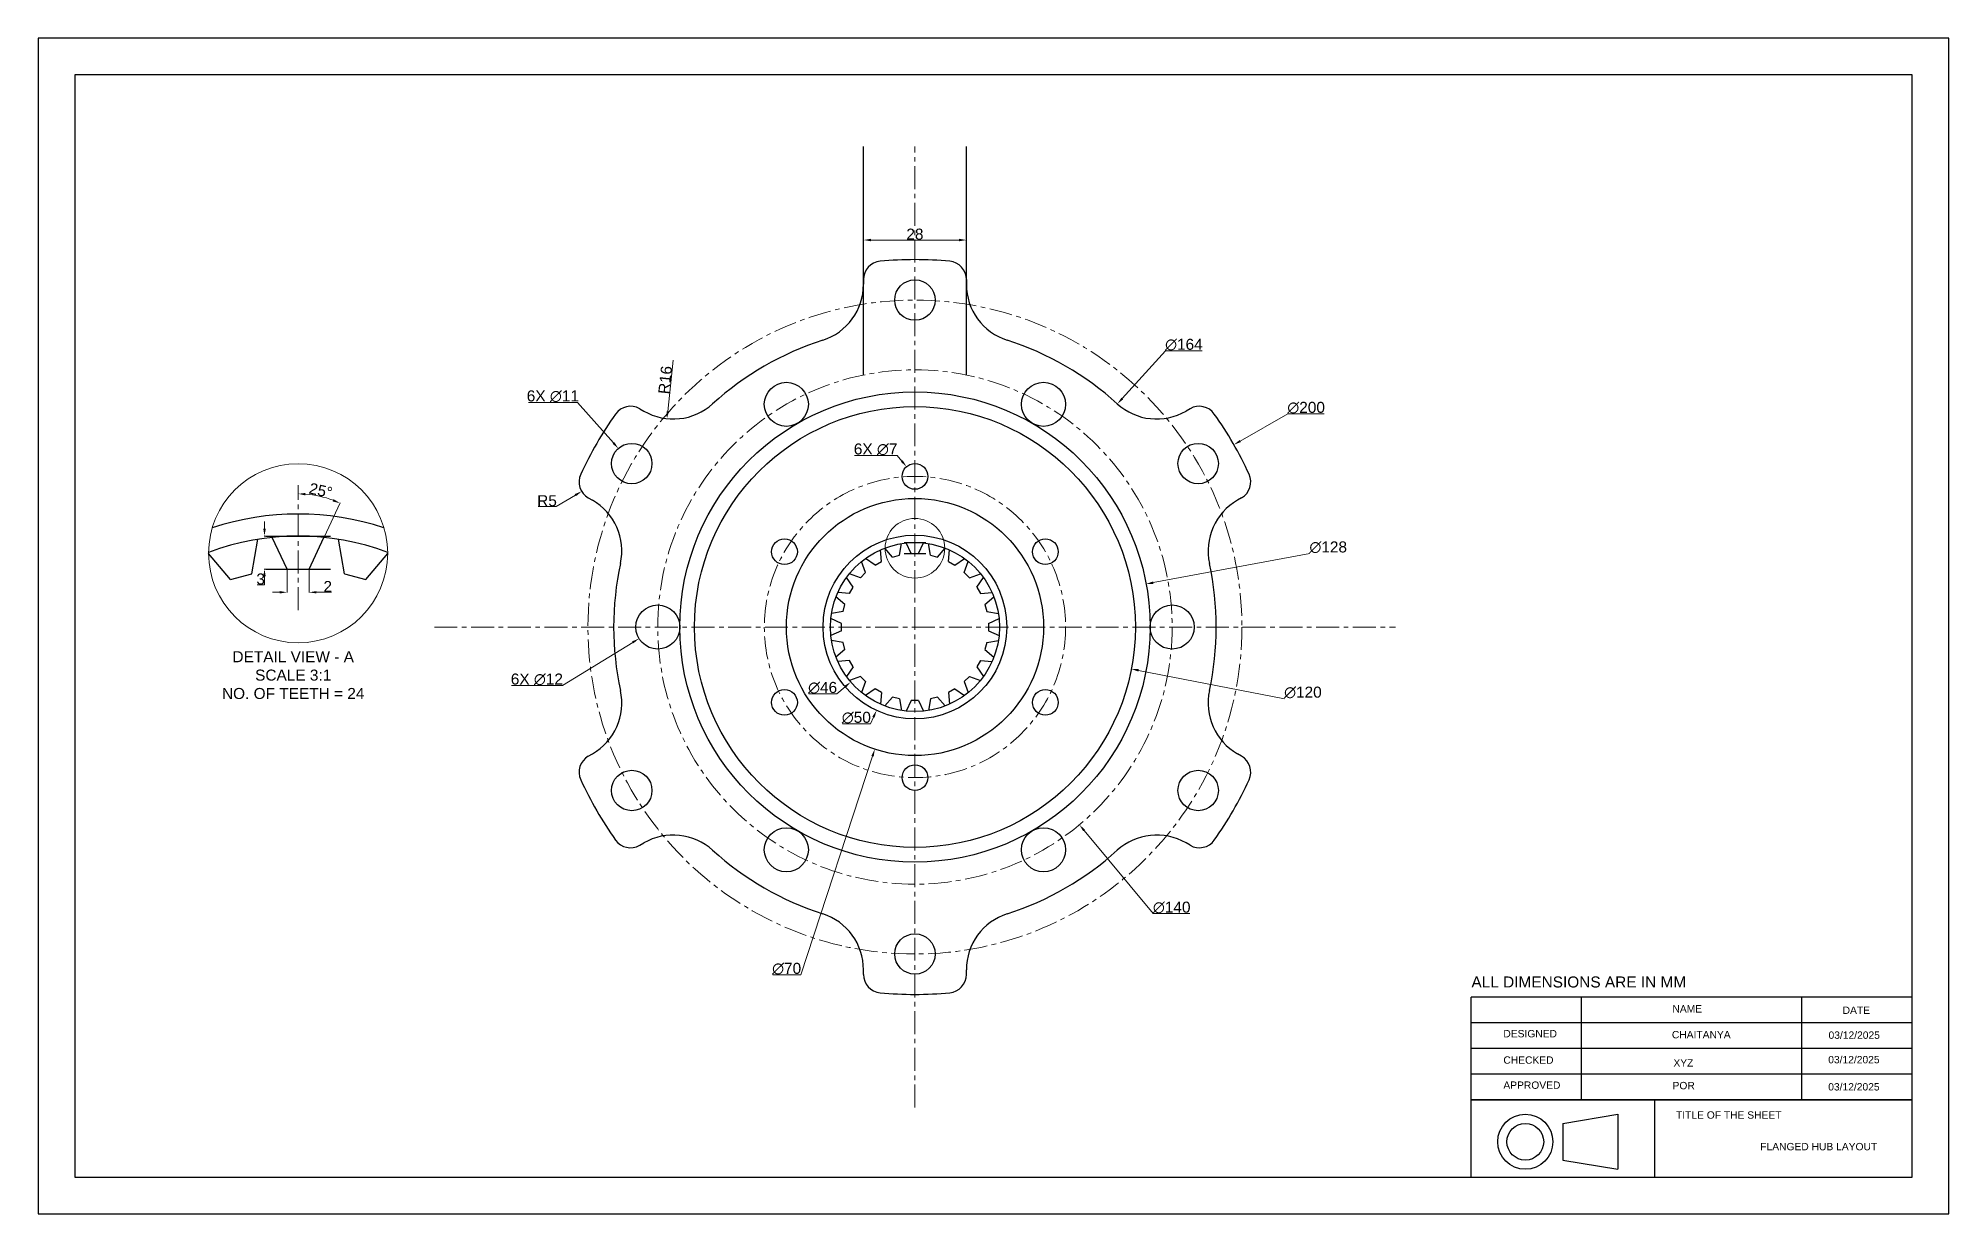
# Model space of a CAD drawing. Header units: millimetres. Extents: x -239 to 281, y -160 to 160.
import ezdxf

# ---------------------------------------------------------------- set-up
doc = ezdxf.new("R2010")
doc.units = ezdxf.units.MM
doc.header["$MEASUREMENT"] = 0
doc.linetypes.add('CENTER', pattern=[2, 1.25, -0.25, 0.25, -0.25])
for name, color, linetype, lineweight in [('centerline', 1, 'CENTER', 15), ('detailed view', 6, 'Continuous', 15), ('dimension line', 3, 'Continuous', 15)]:
    doc.layers.add(name, color=color, linetype=linetype, lineweight=lineweight)
doc.layers.add('Reference line', color=52, linetype='Continuous')
doc.layers.add('TEXT', color=254, linetype='Continuous')
doc.styles.get("Standard").update_dxf_attribs({"font": 'arial.ttf'})
doc.dimstyles.new('AM_ANSI$0', dxfattribs={"dimtxt": 3, "dimasz": 2, "dimexe": 0.1, "dimexo": 0.05, "dimgap": 0.06, "dimtad": 1, "dimtoh": 1, "dimdec": 3, "dimzin": 9, "dimdsep": 46, "dimtxsty": 'Standard', "dimcen": 0, "dimclrd": 256, "dimclre": 256, "dimclrt": 2, "dimadec": 0, "dimazin": 2, "dimtp": 0.1, "dimtm": 0.1, "dimtfac": 0.71, "dimtdec": 3, "dimtofl": 0, "dimtmove": 0, "dimatfit": 3, "dimfxl": 1, "dimtolj": 1, "dimtzin": 7, "dimlwd": -1, "dimlwe": -1, "dimarcsym": 1})
doc.dimstyles.new('AM_ANSI$2', dxfattribs={"dimtxt": 3, "dimasz": 2, "dimexe": 0.1, "dimexo": 0.05, "dimgap": 0.06, "dimtad": 1, "dimtoh": 1, "dimdec": 3, "dimzin": 9, "dimdsep": 46, "dimtxsty": 'Standard', "dimcen": 0, "dimclrd": 256, "dimclre": 256, "dimclrt": 2, "dimadec": 0, "dimazin": 2, "dimtp": 0.1, "dimtm": 0.1, "dimtfac": 0.71, "dimtdec": 3, "dimtofl": 0, "dimtmove": 0, "dimatfit": 3, "dimfxl": 1, "dimtolj": 1, "dimtzin": 7, "dimlwd": -1, "dimlwe": -1, "dimarcsym": 1})
doc.dimstyles.new('AM_ANSI$3', dxfattribs={"dimtxt": 3, "dimasz": 2, "dimexe": 0.1, "dimexo": 0.05, "dimgap": 0.06, "dimtad": 1, "dimtoh": 1, "dimdec": 3, "dimzin": 9, "dimdsep": 46, "dimtxsty": 'Standard', "dimcen": 0, "dimclrd": 256, "dimclre": 256, "dimclrt": 2, "dimadec": 0, "dimazin": 2, "dimtp": 0.1, "dimtm": 0.1, "dimtfac": 0.71, "dimtdec": 3, "dimtofl": 0, "dimtmove": 0, "dimatfit": 0, "dimfxl": 1, "dimtolj": 1, "dimtzin": 7, "dimlwd": -1, "dimlwe": -1, "dimarcsym": 1})
doc.dimstyles.new('AM_ANSI$4', dxfattribs={"dimtxt": 3, "dimasz": 2, "dimexe": 0.1, "dimexo": 0.05, "dimgap": 0.06, "dimtad": 1, "dimtoh": 1, "dimdec": 3, "dimzin": 9, "dimdsep": 46, "dimtxsty": 'Standard', "dimcen": 0, "dimclrd": 256, "dimclre": 256, "dimclrt": 2, "dimadec": 0, "dimazin": 2, "dimtp": 0.1, "dimtm": 0.1, "dimtfac": 0.71, "dimtdec": 3, "dimtofl": 0, "dimtmove": 0, "dimatfit": 0, "dimfxl": 1, "dimtolj": 1, "dimtzin": 7, "dimlwd": -1, "dimlwe": -1, "dimarcsym": 1})

# ---------------------------------------------------------------- blocks, each defined once
blk = doc.blocks.new('*D4')
at = {"layer": 'Defpoints', "color": 0, "transparency": 16777216}
for p in [(86.81, 49.64), (-86.81, -49.64)]:
    blk.add_point(p, dxfattribs=at)
at = {"layer": 'dimension line', "transparency": 16777216}
for p, q in [((88.55, 50.63), (101.46, 58.02)), ((101.46, 58.02), (111.41, 58.02))]:
    blk.add_line(p, q, dxfattribs=at)
blk.add_solid([(88.38, 50.92), (88.71, 50.34), (86.81, 49.64)], dxfattribs=at)
at = {"layer": 'dimension line', "transparency": 16777216, "insert": (106.47, 59.7), "char_height": 3, "attachment_point": 5}
blk.add_mtext('\\A1;∅200', dxfattribs=at)
blk = doc.blocks.new('*D5')
at = {"layer": 'Defpoints', "color": 0, "transparency": 16777216}
for p in [(62.92, 11.72), (-62.92, -11.72)]:
    blk.add_point(p, dxfattribs=at)
at = {"layer": 'dimension line', "transparency": 16777216}
blk.add_line((64.88, 12.09), (107.47, 20.03), dxfattribs=at)
blk.add_solid([(64.82, 12.42), (64.94, 11.76), (62.92, 11.72)], dxfattribs=at)
at = {"layer": 'dimension line', "transparency": 16777216, "insert": (112.48, 21.7), "char_height": 3, "attachment_point": 5}
blk.add_mtext('\\A1;∅128', dxfattribs=at)
blk = doc.blocks.new('*D6')
at = {"layer": 'Defpoints', "color": 0, "transparency": 16777216}
for p in [(-58.9, 11.42), (58.9, -11.42)]:
    blk.add_point(p, dxfattribs=at)
at = {"layer": 'dimension line', "transparency": 16777216}
blk.add_line((60.87, -11.8), (100.59, -19.5), dxfattribs=at)
blk.add_solid([(60.93, -11.47), (60.8, -12.13), (58.9, -11.42)], dxfattribs=at)
at = {"layer": 'dimension line', "transparency": 16777216, "insert": (105.59, -17.82), "char_height": 3, "attachment_point": 5}
blk.add_mtext('\\A1;∅120', dxfattribs=at)
blk = doc.blocks.new('*D7')
at = {"layer": 'Defpoints', "color": 0, "transparency": 16777216}
for p in [(-44.76, 53.82), (44.76, -53.82)]:
    blk.add_point(p, dxfattribs=at)
at = {"layer": 'dimension line', "transparency": 16777216}
for p, q in [((46.04, -55.36), (64.88, -78.02)), ((64.88, -78.02), (74.82, -78.02))]:
    blk.add_line(p, q, dxfattribs=at)
blk.add_solid([(46.29, -55.15), (45.78, -55.57), (44.76, -53.82)], dxfattribs=at)
at = {"layer": 'dimension line', "transparency": 16777216, "insert": (69.88, -76.35), "char_height": 3, "attachment_point": 5}
blk.add_mtext('\\A1;∅140', dxfattribs=at)
blk = doc.blocks.new('*D8')
at = {"layer": 'Defpoints', "color": 0, "transparency": 16777216}
for p in [(10.92, 33.25), (-10.92, -33.25)]:
    blk.add_point(p, dxfattribs=at)
at = {"layer": 'dimension line', "transparency": 16777216}
for p, q in [((-11.54, -35.15), (-31.09, -94.67)), ((-31.09, -94.67), (-38.7, -94.67))]:
    blk.add_line(p, q, dxfattribs=at)
blk.add_solid([(-11.86, -35.05), (-11.23, -35.26), (-10.92, -33.25)], dxfattribs=at)
at = {"layer": 'dimension line', "transparency": 16777216, "insert": (-34.92, -93), "char_height": 3, "attachment_point": 5}
blk.add_mtext('\\A1;∅70', dxfattribs=at)
blk = doc.blocks.new('*D9')
at = {"layer": 'Defpoints', "color": 0, "transparency": 16777216}
for p in [(10.45, 22.71), (-10.45, -22.71)]:
    blk.add_point(p, dxfattribs=at)
at = {"layer": 'dimension line', "transparency": 16777216}
for p, q in [((-11.28, -24.53), (-12.12, -26.35)), ((-12.12, -26.35), (-19.73, -26.35))]:
    blk.add_line(p, q, dxfattribs=at)
blk.add_solid([(-11.59, -24.39), (-10.98, -24.67), (-10.45, -22.71)], dxfattribs=at)
at = {"layer": 'dimension line', "transparency": 16777216, "insert": (-15.95, -24.67), "char_height": 3, "attachment_point": 5}
blk.add_mtext('\\A1;∅50', dxfattribs=at)
blk = doc.blocks.new('*D10')
at = {"layer": 'Defpoints', "color": 0, "transparency": 16777216}
for p in [(17.47, 14.95), (-17.47, -14.95)]:
    blk.add_point(p, dxfattribs=at)
at = {"layer": 'dimension line', "transparency": 16777216}
for p, q in [((-21.29, -18.22), (-28.91, -18.22)), ((-18.99, -16.26), (-21.29, -18.22))]:
    blk.add_line(p, q, dxfattribs=at)
blk.add_solid([(-19.21, -16), (-18.78, -16.51), (-17.47, -14.95)], dxfattribs=at)
at = {"layer": 'dimension line', "transparency": 16777216, "insert": (-25.13, -16.54), "char_height": 3, "attachment_point": 5}
blk.add_mtext('\\A1;∅46', dxfattribs=at)
blk = doc.blocks.new('*D11')
at = {"layer": 'Defpoints', "color": 0, "transparency": 16777216}
for p in [(-2.28, 43.66), (2.28, 38.34)]:
    blk.add_point(p, dxfattribs=at)
at = {"layer": 'dimension line', "transparency": 16777216}
for p, q in [((-4.88, 46.7), (-16.47, 46.7)), ((-3.58, 45.18), (-4.88, 46.7))]:
    blk.add_line(p, q, dxfattribs=at)
blk.add_solid([(-3.32, 45.4), (-3.83, 44.96), (-2.28, 43.66)], dxfattribs=at)
at = {"layer": 'dimension line', "transparency": 16777216, "insert": (-10.7, 48.37), "char_height": 3, "attachment_point": 5}
blk.add_mtext('\\A1;6X ∅7', dxfattribs=at)
blk = doc.blocks.new('*D12')
at = {"layer": 'Defpoints', "color": 0, "transparency": 16777216}
for p in [(-80.73, 48.61), (-73.43, 40.39)]:
    blk.add_point(p, dxfattribs=at)
at = {"layer": 'dimension line', "transparency": 16777216}
for p, q in [((-91.85, 61.14), (-105.19, 61.14)), ((-82.05, 50.11), (-91.85, 61.14))]:
    blk.add_line(p, q, dxfattribs=at)
blk.add_solid([(-81.81, 50.33), (-82.3, 49.89), (-80.73, 48.61)], dxfattribs=at)
at = {"layer": 'dimension line', "transparency": 16777216, "insert": (-98.55, 62.82), "char_height": 3, "attachment_point": 5}
blk.add_mtext('\\A1;6X ∅11', dxfattribs=at)
blk = doc.blocks.new('*D13')
at = {"layer": 'Defpoints', "color": 0, "transparency": 16777216}
for p in [(-64.89, 3.14), (-75.11, -3.14)]:
    blk.add_point(p, dxfattribs=at)
at = {"layer": 'dimension line', "transparency": 16777216}
for p, q in [((-76.82, -4.19), (-95.93, -15.92)), ((-95.93, -15.92), (-109.82, -15.92))]:
    blk.add_line(p, q, dxfattribs=at)
blk.add_solid([(-76.99, -3.9), (-76.64, -4.47), (-75.11, -3.14)], dxfattribs=at)
at = {"layer": 'dimension line', "transparency": 16777216, "insert": (-102.9, -14.25), "char_height": 3, "attachment_point": 5}
blk.add_mtext('\\A1;6X ∅12', dxfattribs=at)
blk = doc.blocks.new('*D14')
at = {"layer": 'Defpoints', "color": 0, "transparency": 16777216}
for p in [(14, 105.34), (-14, 102.93), (14, 102.93)]:
    blk.add_point(p, dxfattribs=at)
at = {"layer": 'dimension line', "transparency": 16777216}
for p, q in [((-14, 102.98), (-14, 105.44)), ((-12, 105.34), (12, 105.34)), ((14, 102.98), (14, 105.44))]:
    blk.add_line(p, q, dxfattribs=at)
for points in [[(-12, 105.68), (-12, 105.01), (-14, 105.34)], [(12, 105.68), (12, 105.01), (14, 105.34)]]:
    blk.add_solid(points, dxfattribs=at)
at = {"layer": 'dimension line', "transparency": 16777216, "insert": (0, 106.93), "char_height": 3, "attachment_point": 5}
blk.add_mtext('\\A1;28', dxfattribs=at)
blk = doc.blocks.new('*D15')
at = {"layer": 'Defpoints', "color": 0, "transparency": 16777216}
for p in [(55.09, 60.73), (-55.09, -60.73)]:
    blk.add_point(p, dxfattribs=at)
at = {"layer": 'dimension line', "transparency": 16777216}
for p, q in [((56.44, 62.22), (68.2, 75.18)), ((68.2, 75.18), (78.14, 75.18))]:
    blk.add_line(p, q, dxfattribs=at)
blk.add_arc((0, 0), 82, 47.7176, 47.7908, dxfattribs=at)
blk.add_solid([(56.19, 62.44), (56.69, 61.99), (55.09, 60.73)], dxfattribs=at)
at = {"layer": 'dimension line', "transparency": 16777216, "insert": (73.2, 76.86), "char_height": 3, "attachment_point": 5}
blk.add_mtext('\\A1;∅164', dxfattribs=at)
blk = doc.blocks.new('*D16')
at = {"layer": 'Defpoints', "color": 0, "transparency": 16777216}
for p in [(-65.8, 72.63), (-67.5, 56.72)]:
    blk.add_point(p, dxfattribs=at)
at = {"layer": 'dimension line', "transparency": 16777216}
blk.add_line((-65.8, 72.63), (-67.28, 58.71), dxfattribs=at)
blk.add_solid([(-67.62, 58.74), (-66.95, 58.67), (-67.5, 56.72)], dxfattribs=at)
at = {"layer": 'dimension line', "transparency": 16777216, "insert": (-67.97, 67.25), "char_height": 3, "attachment_point": 5, "rotation": 83.9003}
blk.add_mtext('\\A1;R16', dxfattribs=at)
blk = doc.blocks.new('*D17')
at = {"layer": 'Defpoints', "color": 0, "transparency": 16777216}
for p in [(-90.7, 36.93), (-86.4, 39.49)]:
    blk.add_point(p, dxfattribs=at)
at = {"layer": 'dimension line', "transparency": 16777216}
for p, q in [((-97.65, 32.79), (-102.57, 32.79)), ((-92.41, 35.91), (-97.65, 32.79))]:
    blk.add_line(p, q, dxfattribs=at)
blk.add_solid([(-92.59, 36.19), (-92.24, 35.62), (-90.7, 36.93)], dxfattribs=at)
at = {"layer": 'dimension line', "transparency": 16777216, "insert": (-100.14, 34.37), "char_height": 3, "attachment_point": 5}
blk.add_mtext('\\A1;R5', dxfattribs=at)
blk = doc.blocks.new('*D18')
at = {"layer": 'Defpoints', "color": 0, "transparency": 16777216}
for p in [(-167.88, 38.59), (-160.16, 35.11), (-160.85, 24.4), (-164.88, 15.76), (-167.88, 4.6)]:
    blk.add_point(p, dxfattribs=at)
at = {"layer": 'dimension line', "transparency": 16777216}
blk.add_line((-160.83, 24.45), (-156.46, 33.81), dxfattribs=at)
blk.add_arc((-167.88, 9.33), 26.92, 69.2582, 85.7418, dxfattribs=at)
for points in [[(-165.89, 35.84), (-165.87, 36.5), (-167.88, 36.25)], [(-158.22, 34.81), (-158.48, 34.19), (-156.5, 33.72)]]:
    blk.add_solid(points, dxfattribs=at)
at = {"layer": 'dimension line', "transparency": 16777216, "insert": (-161.71, 37.16), "char_height": 3, "attachment_point": 5, "rotation": 347.5}
blk.add_mtext('\\A1;25°', dxfattribs=at)
blk = doc.blocks.new('*D19')
at = {"layer": 'Defpoints', "color": 0, "transparency": 16777216}
for p in [(-167.88, 24.76), (-177.03, 15.76), (-170.88, 15.76)]:
    blk.add_point(p, dxfattribs=at)
at = {"layer": 'dimension line', "transparency": 16777216}
for p, q in [((-177.03, 26.76), (-177.03, 28.76)), ((-167.93, 24.76), (-177.13, 24.76)), ((-170.93, 15.76), (-177.13, 15.76)), ((-177.03, 11.46), (-179.05, 11.46)), ((-177.03, 13.76), (-177.03, 11.46))]:
    blk.add_line(p, q, dxfattribs=at)
for points in [[(-177.36, 26.76), (-176.69, 26.76), (-177.03, 24.76)], [(-177.36, 13.76), (-176.69, 13.76), (-177.03, 15.76)]]:
    blk.add_solid(points, dxfattribs=at)
at = {"layer": 'dimension line', "transparency": 16777216, "insert": (-178.07, 13.06), "char_height": 3, "attachment_point": 5}
blk.add_mtext('\\A1;3', dxfattribs=at)
blk = doc.blocks.new('*D20')
at = {"layer": 'Defpoints', "color": 0, "transparency": 16777216}
for p in [(-170.88, 15.76), (-164.88, 15.76), (-164.88, 9.46)]:
    blk.add_point(p, dxfattribs=at)
at = {"layer": 'dimension line', "transparency": 16777216}
for p, q in [((-170.88, 15.71), (-170.88, 9.36)), ((-164.88, 15.71), (-164.88, 9.36)), ((-172.88, 9.46), (-174.88, 9.46)), ((-162.88, 9.46), (-158.77, 9.46))]:
    blk.add_line(p, q, dxfattribs=at)
for points in [[(-172.88, 9.79), (-172.88, 9.13), (-170.88, 9.46)], [(-162.88, 9.79), (-162.88, 9.13), (-164.88, 9.46)]]:
    blk.add_solid(points, dxfattribs=at)
at = {"layer": 'dimension line', "transparency": 16777216, "insert": (-159.83, 11.03), "char_height": 3, "attachment_point": 5}
blk.add_mtext('\\A1;2', dxfattribs=at)
blk = doc.blocks.new('3rd Angle Projection Symbol')
for p, q in [((40.9, 20), (100.9, 30)), ((100.9, 30), (100.9, -30)), ((40.9, 20), (40.9, -20)), ((40.9, -20), (100.9, -30))]:
    blk.add_line(p, q)
for radius in [30, 20]:
    blk.add_circle((0, 0), radius)
blk = doc.blocks.new('CLASS WORK CADD CENTER')
at = {"layer": 'TEXT'}
for p, q in [((-120, 21), (-120, 49)), ((0, 49), (-120, 49)), ((-90, 21), (-90, 49)), ((-30, 21), (-30, 49)), ((0, 21), (0, 49)), ((0, 42), (-120, 42)), ((0, 35), (-120, 35)), ((0, 28), (-120, 28)), ((-120, 0), (-120, 21)), ((0, 21), (-120, 21)), ((-120, 21), (0, 21)), ((-70, 0), (-70, 21)), ((0, 0), (0, 21)), ((-120, 0), (0, 0))]:
    blk.add_line(p, q, dxfattribs=at)
at = {"layer": 'TEXT', "xscale": 0.25, "yscale": 0.25, "zscale": 0.25}
blk.add_blockref('3rd Angle Projection Symbol', (-105.26, 9.61), dxfattribs=at)
at = {"layer": 'TEXT', "attachment_point": 1}
for s, width, insert, char_height in [('ALL DIMENSIONS ARE IN MM', 72.2562, (-119.92, 54.6), 3), ('NAME', 21.3126, (-65.21, 46.79), 2), ('DATE', 21.3126, (-18.89, 46.41), 2), ('DESIGNED', 21.3126, (-111.23, 40.03), 2), ('CHECKED', 21.3126, (-111.23, 32.85), 2), ('APPROVED', 21.3126, (-111.23, 26.02), 2), ('TITLE OF THE SHEET', 72.2562, (-64.25, 17.89), 2)]:
    blk.add_mtext_dynamic_manual_height_columns(s, width=width, gutter_width=1, heights=[0], dxfattribs=dict(at, insert=insert, char_height=char_height))
at = {"layer": 'TEXT'}
for tag, p in [('ABC', (-75.54, 38.55)), ('01/01/2000', (-22.73, 37.63)), ('RR', (-64.95, 30.07)), ('01/01/2000', (-22.81, 30.97)), ('CC', (-65.19, 23.9)), ('01/01/2000', (-22.81, 23.57)), ('ABCD', (-41.31, 7.29))]:
    blk.add_attdef(tag, p, '', height=2, dxfattribs=at)

msp = doc.modelspace()

# ---------------------------------------------------------------- linework, layer by layer
for p, q in [((-14, 94.5727), (-14, 93.2952)), ((14, 94.5727), (14, 93.2952)), ((-74.9024, 59.4107), (-73.796, 58.772)), ((74.9024, 59.4107), (73.796, 58.772)), ((-88.9024, 35.162), (-87.796, 34.5233)), ((88.9024, 35.162), (87.796, 34.5233)), ((-180.5108, 14.4942), (-178.8552, 23.8837)), ((-170.8794, 15.7622), (-174.9088, 24.4032)), ((-164.8794, 15.7622), (-160.8501, 24.4032)), ((-155.2481, 14.4942), (-156.9037, 23.8837)), ((-9.134, 17.8205), (-9.411, 20.9865)), ((-6.1423, 19.0597), (-8.1851, 21.4943)), ((-4.2105, 19.5773), (-3.6586, 22.7072)), ((-1, 20), (-2.3431, 22.8803)), ((1, 20), (2.3431, 22.8803)), ((4.2105, 19.5773), (3.6586, 22.7072)), ((6.1423, 19.0597), (8.1851, 21.4943)), ((9.134, 17.8205), (9.411, 20.9865)), ((-186.3064, 12.9413), (-192.2557, 20.0315)), ((-170.8794, 15.7622), (-164.8794, 15.7622)), ((-149.4525, 12.9413), (-143.5031, 20.0315)), ((-13.435, 14.8492), (-14.522, 17.8357)), ((-10.866, 16.8205), (-13.4694, 18.6434)), ((-10.866, 16.8205), (-9.134, 17.8205)), ((-6.1423, 19.0597), (-4.2105, 19.5773)), ((-1, 20), (1, 20)), ((4.2105, 19.5773), (6.1423, 19.0597)), ((9.134, 17.8205), (10.866, 16.8205)), ((10.866, 16.8205), (13.4694, 18.6434)), ((13.435, 14.8492), (14.522, 17.8357)), ((-186.3064, 12.9413), (-180.5108, 14.4942)), ((-155.2481, 14.4942), (-149.4525, 12.9413)), ((-16.8205, 10.866), (-18.6434, 13.4694)), ((-14.8492, 13.435), (-17.8357, 14.522)), ((-17.8205, 9.134), (-16.8205, 10.866)), ((-14.8492, 13.435), (-13.435, 14.8492)), ((13.435, 14.8492), (14.8492, 13.435)), ((14.8492, 13.435), (17.8357, 14.522)), ((16.8205, 10.866), (18.6434, 13.4694)), ((16.8205, 10.866), (17.8205, 9.134)), ((-19.0597, 6.1423), (-21.4943, 8.1851)), ((-17.8205, 9.134), (-20.9865, 9.411)), ((-19.5773, 4.2105), (-19.0597, 6.1423)), ((17.8205, 9.134), (20.9865, 9.411)), ((19.0597, 6.1423), (21.4943, 8.1851)), ((19.0597, 6.1423), (19.5773, 4.2105)), ((-20, 1), (-22.8803, 2.3431)), ((-19.5773, 4.2105), (-22.7072, 3.6586)), ((-20, -1), (-20, 1)), ((19.5773, 4.2105), (22.7072, 3.6586)), ((20, 1), (22.8803, 2.3431)), ((20, 1), (20, -1)), ((-20, -1), (-22.8803, -2.3431)), ((-19.5773, -4.2105), (-22.7072, -3.6586)), ((-19.0597, -6.1423), (-19.5773, -4.2105)), ((19.5773, -4.2105), (19.0597, -6.1423)), ((19.5773, -4.2105), (22.7072, -3.6586)), ((20, -1), (22.8803, -2.3431)), ((-19.0597, -6.1423), (-21.4943, -8.1851)), ((-17.8205, -9.134), (-20.9865, -9.411)), ((-16.8205, -10.866), (-17.8205, -9.134)), ((17.8205, -9.134), (16.8205, -10.866)), ((17.8205, -9.134), (20.9865, -9.411)), ((19.0597, -6.1423), (21.4943, -8.1851)), ((-16.8205, -10.866), (-18.6434, -13.4694)), ((-14.8492, -13.435), (-17.8357, -14.522)), ((-13.435, -14.8492), (-14.8492, -13.435)), ((-13.435, -14.8492), (-14.522, -17.8357)), ((14.8492, -13.435), (13.435, -14.8492)), ((13.435, -14.8492), (14.522, -17.8357)), ((14.8492, -13.435), (17.8357, -14.522)), ((16.8205, -10.866), (18.6434, -13.4694)), ((-10.866, -16.8205), (-13.4694, -18.6434)), ((-9.134, -17.8205), (-10.866, -16.8205)), ((-9.134, -17.8205), (-9.411, -20.9865)), ((-6.1423, -19.0597), (-8.1851, -21.4943)), ((-4.2105, -19.5773), (-6.1423, -19.0597)), ((-4.2105, -19.5773), (-3.6586, -22.7072)), ((-1, -20), (-2.3431, -22.8803)), ((1, -20), (-1, -20)), ((1, -20), (2.3431, -22.8803)), ((4.2105, -19.5773), (3.6586, -22.7072)), ((6.1423, -19.0597), (4.2105, -19.5773)), ((6.1423, -19.0597), (8.1851, -21.4943)), ((10.866, -16.8205), (9.134, -17.8205)), ((9.134, -17.8205), (9.411, -20.9865)), ((10.866, -16.8205), (13.4694, -18.6434)), ((-88.9024, -35.162), (-87.796, -34.5233)), ((88.9024, -35.162), (87.796, -34.5233)), ((-74.9024, -59.4107), (-73.796, -58.772)), ((74.9024, -59.4107), (73.796, -58.772)), ((-14, -94.5727), (-14, -93.2952)), ((14, -94.5727), (14, -93.2952))]:
    msp.add_line(p, q)
for points in [[(-238.6181, -159.7186), (281.3819, -159.7186), (281.3819, 160.2814), (-238.6181, 160.2814)], [(-228.6181, -149.7186), (271.3819, -149.7186), (271.3819, 150.2814), (-228.6181, 150.2814)]]:
    msp.add_lwpolyline(points, close=True)
for centre, radius in [((0, 89), 5.5), ((0, 0), 64), ((-35, 60.6218), 6), ((35, 60.6218), 6), ((0, 0), 60), ((-77.0763, 44.5), 5.5), ((77.0763, 44.5), 5.5), ((0, 41), 3.5), ((0, 0), 35), ((-35.507, 20.5), 3.5), ((0, 0), 25), ((0, 0), 23), ((35.507, 20.5), 3.5), ((-70, 0), 6), ((70, 0), 6), ((-35.507, -20.5), 3.5), ((35.507, -20.5), 3.5), ((-77.0763, -44.5), 5.5), ((0, -41), 3.5), ((77.0763, -44.5), 5.5), ((-35, -60.6218), 6), ((35, -60.6218), 6), ((0, -89), 5.5)]:
    msp.add_circle(centre, radius)
for centre, radius, start, end in [((-9, 94.5727), 5, 95.436174, 180), ((0, 0), 100, 84.563826, 95.436174), ((9, 94.5727), 5, 360, 84.563826), ((-30, 93.2952), 16, 287.825706, 0), ((30, 93.2952), 16, 180, 252.174294), ((0, 0), 82, 107.825706, 132.174294), ((0, 0), 82, 47.825706, 72.174294), ((0, 0), 100, 144.563826, 155.436174), ((-77.4024, 55.0806), 5, 60, 144.563826), ((-65.796, 72.6284), 16, 240, 312.174294), ((65.796, 72.6284), 16, 227.825706, 300), ((77.4024, 55.0806), 5, 35.436174, 120), ((0, 0), 100, 24.563826, 35.436174), ((-86.4024, 39.4921), 5, 155.436174, 240), ((86.4024, 39.4921), 5, 300, 24.563826), ((-95.796, 20.6669), 16, 347.825706, 60), ((95.796, 20.6669), 16, 120, 192.174294), ((-167.8794, -44.2378), 75, 71.847462, 108.152538), ((-167.8794, -44.2378), 69, 69.312849, 110.687151), ((0, 0), 82, 167.825706, 192.174294), ((0, 0), 82, 347.825706, 12.174294), ((-95.796, -20.6669), 16, 300, 12.174294), ((95.796, -20.6669), 16, 167.825706, 240), ((-86.4024, -39.4921), 5, 120, 204.563826), ((86.4024, -39.4921), 5, 335.436174, 60), ((0, 0), 100, 204.563826, 215.436174), ((0, 0), 100, 324.563826, 335.436174), ((-65.796, -72.6284), 16, 47.825706, 120), ((65.796, -72.6284), 16, 60, 132.174294), ((-77.4024, -55.0806), 5, 215.436174, 300), ((0, 0), 82, 227.825706, 252.174294), ((0, 0), 82, 287.825706, 312.174294), ((77.4024, -55.0806), 5, 240, 324.563826), ((-30, -93.2952), 16, 0, 72.174294), ((30, -93.2952), 16, 107.825706, 180), ((-9, -94.5727), 5, 180, 264.563826), ((9, -94.5727), 5, 275.436174, 0), ((0, 0), 100, 264.563826, 275.436174)]:
    msp.add_arc(centre, radius, start, end)
at = {"layer": 'centerline', "linetype": 'CENTER', "ltscale": 5}
for p, q in [((0, -130.8057), (0, 130.8057)), ((-167.8794, 4.5991), (-167.8794, 38.5901)), ((-130.8057, 0), (130.8057, 0))]:
    msp.add_line(p, q, dxfattribs=at)
for radius in [89, 70, 41]:
    msp.add_circle((0, 0), radius, dxfattribs=at)
at = {"layer": 'detailed view'}
for centre, radius in [((-167.8794, 20.0845), 24.3764), ((0, 21.4408), 8.1255)]:
    msp.add_circle(centre, radius, dxfattribs=at)
at = {"layer": 'Reference line'}
for p, q in [((-14, 68.5857), (-14, 130.8057)), ((14, 68.5857), (14, 130.8057)), ((-176.6995, 24.7622), (-159.0594, 24.7622)), ((-2.94, 23), (2.94, 23)), ((-176.6995, 15.7622), (-159.0594, 15.7622)), ((-2.94, 20), (2.94, 20))]:
    msp.add_line(p, q, dxfattribs=at)

# ---------------------------------------------------------------- block references
ref = msp.add_blockref('CLASS WORK CADD CENTER', (271.3819, -149.7186))
ref.add_attrib('ABCD', 'FLANGED HUB LAYOUT', (230.0704, -142.4279), dxfattribs={"layer": 'TEXT', "height": 2})
ref.add_attrib('ABC', 'CHAITANYA', (206.0184, -111.9548), dxfattribs={"layer": 'TEXT', "height": 2})
ref.add_attrib('RR', 'XYZ', (206.4368, -119.6476), dxfattribs={"layer": 'TEXT', "height": 2})
ref.add_attrib('CC', 'POR', (206.1962, -125.8179), dxfattribs={"layer": 'TEXT', "height": 2})
ref.add_attrib('01/01/2000', '03/12/2025', (248.6507, -112.0851), dxfattribs={"layer": 'TEXT', "height": 2})
ref.add_attrib('01/01/2000', '03/12/2025', (248.5694, -118.7534), dxfattribs={"layer": 'TEXT', "height": 2})
ref.add_attrib('01/01/2000', '03/12/2025', (248.5694, -126.1535), dxfattribs={"layer": 'TEXT', "height": 2})

# ---------------------------------------------------------------- texts
at = {"layer": 'TEXT', "insert": (-189.3523, -6.5848), "char_height": 3, "attachment_point": 1}
msp.add_mtext_dynamic_manual_height_columns('\\pxqc;DETAIL VIEW - A\\PSCALE 3:1\\PNO. OF TEETH = 24', width=40.268894, gutter_width=1, heights=[0], dxfattribs=at)

# ---------------------------------------------------------------- dimensions: what is measured, and where the dimension line sits
at = {"layer": 'dimension line'}
dim = msp.add_linear_dim(base=(14, 105.3431), p1=(-14, 102.9258), p2=(14, 102.9258), dimstyle='AM_ANSI$0', override={"dimclrt": 256, "dimatfit": 0}, dxfattribs=at)
dim.commit()
dim.dimension.update_dxf_attribs({"geometry": '*D14', "text_midpoint": (0, 106.9348)})
for p1, p2, override, picture, middle in [((-55.0944, -60.7339), (55.0944, 60.7339), {"dimpost": '', "dimclrt": 256}, '*D15', (73.2007, 75.1819)), ((-86.8091, -49.6405), (86.8091, 49.6405), {"dimclrt": 256}, '*D4', (106.4654, 58.0209)), ((-44.7569, 53.8221), (44.7569, -53.8221), {"dimclrt": 256}, '*D7', (69.8819, -78.022)), ((10.9191, 33.2532), (-10.9191, -33.2532), {"dimclrt": 256}, '*D8', (-34.9224, -94.6724)), ((-62.917, -11.724), (62.917, 11.724), {"dimclrt": 256}, '*D5', (112.4821, 20.0266)), ((10.4473, 22.7124), (-10.4473, -22.7124), {"dimclrt": 256}, '*D9', (-15.9545, -26.3464)), ((-58.9037, 11.4172), (58.9037, -11.4172), {"dimclrt": 256}, '*D6', (105.5888, -19.4968)), ((17.4745, 14.9547), (-17.4745, -14.9547), {"dimclrt": 256}, '*D10', (-25.1277, -18.2183))]:
    dim = msp.add_diameter_dim_2p(p1=p1, p2=p2, dimstyle='AM_ANSI$3', override=override, dxfattribs=at)
    dim.commit()
    dim.dimension.update_dxf_attribs({"geometry": picture, "text_midpoint": middle, "dimtype": 163})
for center, mpoint, picture, middle in [((-65.796, 72.6284), (-67.4962, 56.719), '*D16', (-66.3888, 67.0811)), ((-86.4024, 39.4921), (-90.6969, 36.9314), '*D17', (-100.1385, 32.7865))]:
    dim = msp.add_radius_dim(center=center, mpoint=mpoint, dimstyle='AM_ANSI$4', override={"dimclrt": 256}, dxfattribs=at)
    dim.commit()
    dim.dimension.update_dxf_attribs({"geometry": picture, "text_midpoint": middle, "dimtype": 164})
for p1, p2, picture, middle in [((-73.4254, 40.3864), (-80.7271, 48.6136), '*D12', (-98.5508, 61.1442)), ((2.2759, 38.341), (-2.2759, 43.659), '*D11', (-10.7036, 46.6979)), ((-64.8874, 3.1403), (-75.1126, -3.1403), '*D13', (-102.9018, -15.9239))]:
    dim = msp.add_diameter_dim_2p(p1=p1, p2=p2, text='6X <>', dimstyle='AM_ANSI$3', override={"dimclrt": 256}, dxfattribs=at)
    dim.commit()
    dim.dimension.update_dxf_attribs({"geometry": picture, "text_midpoint": middle, "dimtype": 163})
dim = msp.add_angular_dim_2l(base=(-160.1595, 35.115), line1=((-164.8794, 15.7622), (-160.8501, 24.4032)), line2=((-167.8794, 4.5991), (-167.8794, 38.5901)), dimstyle='AM_ANSI$2', override={"dimclrt": 256, "dimadec": 3, "dimatfit": 0}, dxfattribs=at)
dim.commit()
dim.dimension.update_dxf_attribs({"geometry": '*D18', "text_midpoint": (-161.709, 37.1617)})
for base, p1, p2, angle, text, picture, middle in [((-177.0262, 15.7622), (-167.8794, 24.7622), (-170.8794, 15.7622), 90, '3', '*D19', (-178.0685, 11.463)), ((-164.8794, 9.4595), (-170.8794, 15.7622), (-164.8794, 15.7622), 0, '2', '*D20', (-159.8259, 9.4595))]:
    dim = msp.add_linear_dim(base=base, p1=p1, p2=p2, angle=angle, text=text, dimstyle='AM_ANSI$0', override={"dimclrt": 256, "dimatfit": 0}, dxfattribs=at)
    dim.commit()
    dim.dimension.update_dxf_attribs({"geometry": picture, "text_midpoint": middle, "dimtype": 160})

doc.saveas('drawing.dxf')
